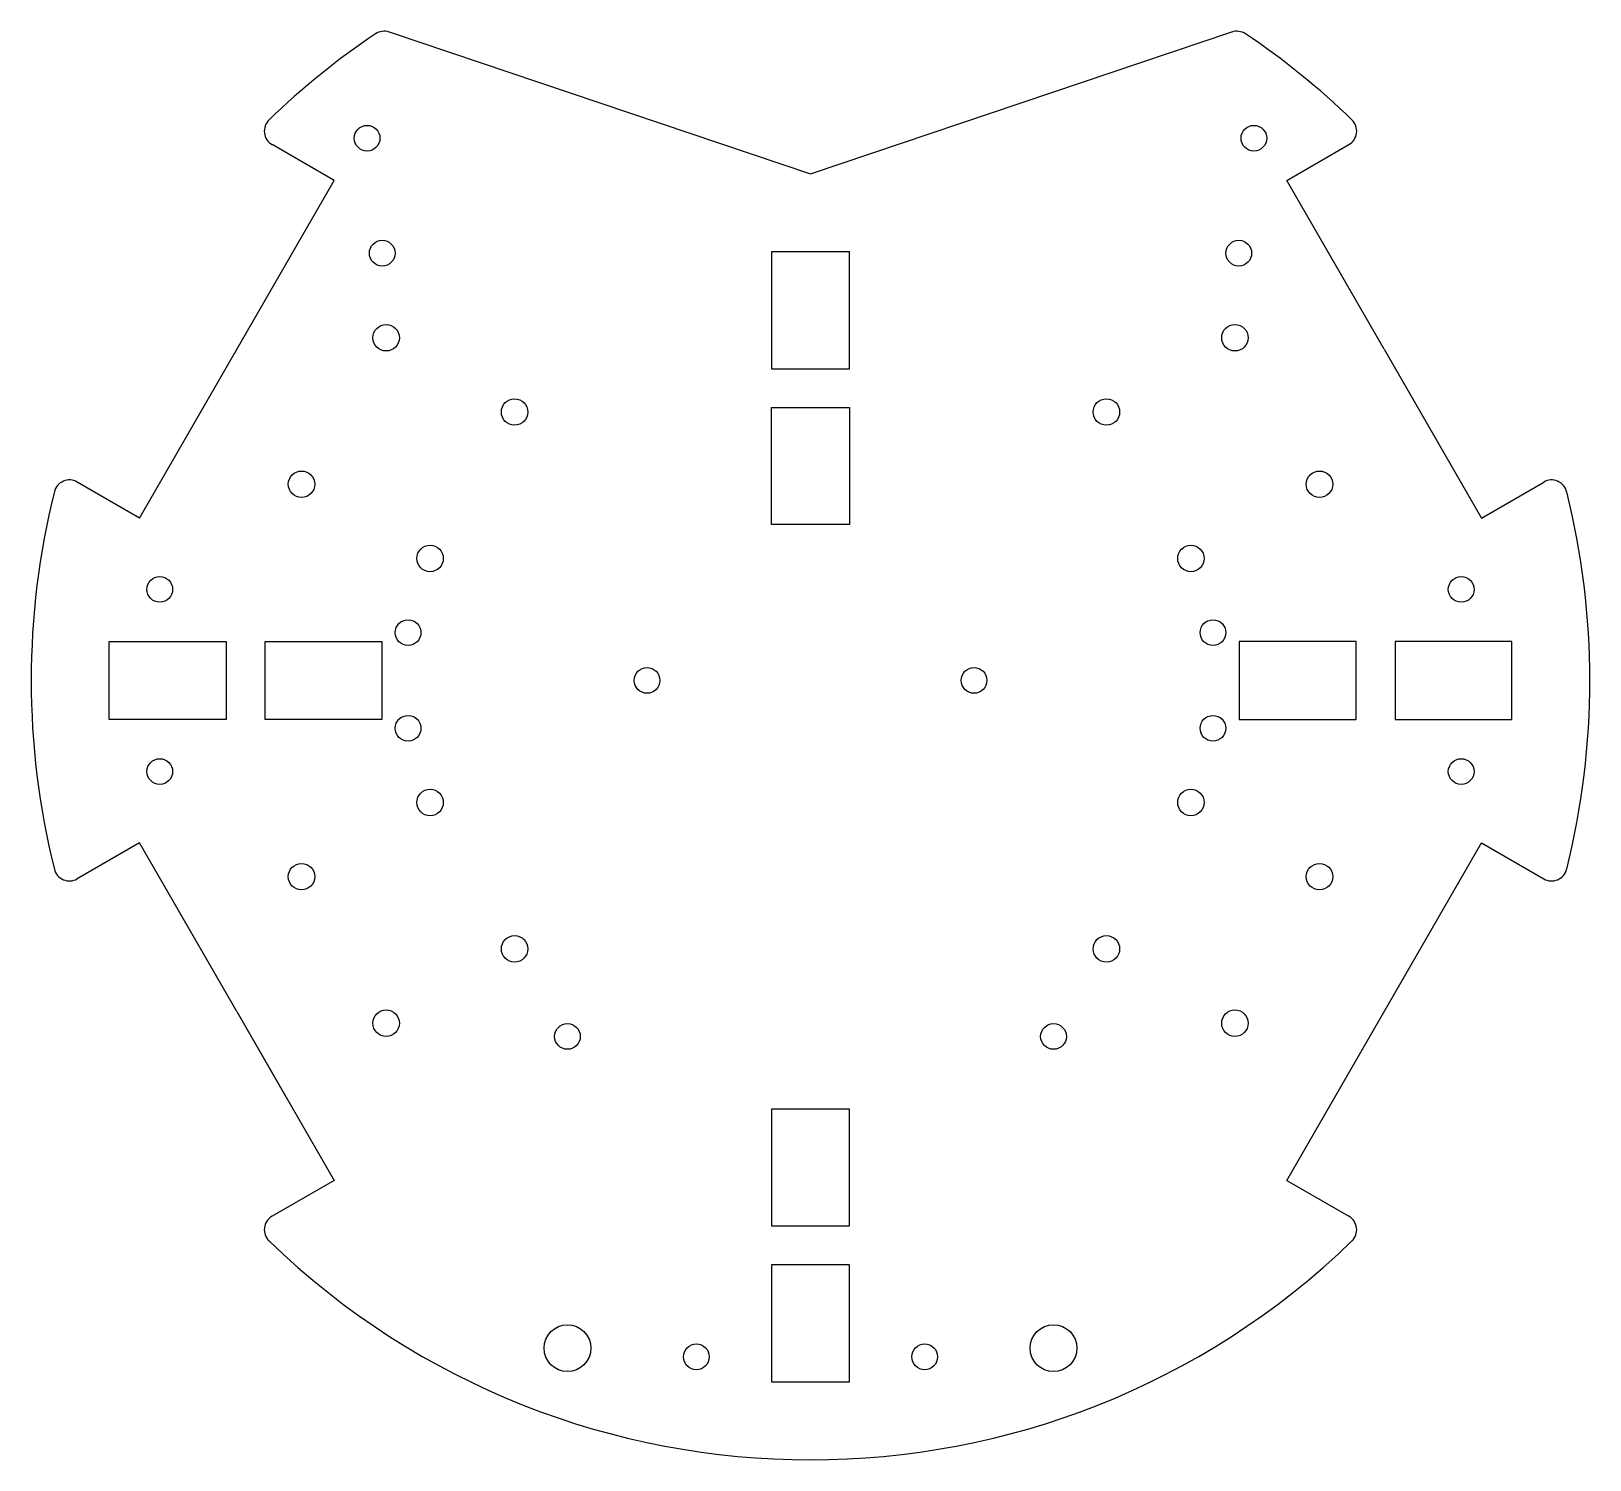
# Model space of a CAD drawing. Header units: millimetres. Extents: x 1965 to 2165, y 3147 to 3330.
import ezdxf

# ---------------------------------------------------------------- set-up
doc = ezdxf.new("R2010")
doc.units = ezdxf.units.MM

msp = doc.modelspace()

# ---------------------------------------------------------------- linework, layer by layer
for p, q in [((2011.04, 3329.77), (2065.11, 3311.57)), ((2065.11, 3311.57), (2119.17, 3329.77)), ((2003.99, 3310.72), (1996.02, 3315.32)), ((2126.22, 3310.72), (2134.19, 3315.32)), ((1978.99, 3267.41), (2003.99, 3310.72)), ((2138.72, 3289.07), (2126.22, 3310.72)), ((2065.11, 3301.57), (2060.11, 3301.57)), ((2060.11, 3301.57), (2060.11, 3286.57)), ((2070.11, 3301.57), (2065.11, 3301.57)), ((2070.11, 3286.57), (2070.11, 3301.57)), ((1991.49, 3289.07), (1991.49, 3289.07)), ((2138.72, 3289.07), (2151.22, 3267.41)), ((2060.11, 3286.57), (2065.11, 3286.57)), ((2065.11, 3286.57), (2070.11, 3286.57)), ((2060.11, 3266.57), (2060.11, 3281.57)), ((2060.11, 3281.57), (2065.11, 3281.57)), ((2065.11, 3281.57), (2070.11, 3281.57)), ((2070.11, 3281.57), (2070.11, 3266.57)), ((1978.99, 3267.41), (1971.02, 3272.02)), ((2151.22, 3267.41), (2159.19, 3272.02)), ((2070.11, 3266.57), (2060.11, 3266.57)), ((1975.11, 3246.57), (1975.11, 3251.57)), ((1975.11, 3251.57), (1990.11, 3251.57)), ((1990.11, 3251.57), (1990.11, 3241.57)), ((1995.11, 3246.57), (1995.11, 3251.57)), ((1995.11, 3251.57), (2010.11, 3251.57)), ((2010.11, 3251.57), (2010.11, 3241.57)), ((2135.11, 3251.57), (2120.11, 3251.57)), ((2120.11, 3251.57), (2120.11, 3241.57)), ((2135.11, 3246.57), (2135.11, 3251.57)), ((2155.11, 3251.57), (2140.11, 3251.57)), ((2140.11, 3251.57), (2140.11, 3241.57)), ((2155.11, 3246.57), (2155.11, 3251.57)), ((1975.11, 3241.57), (1975.11, 3246.57)), ((1995.11, 3241.57), (1995.11, 3246.57)), ((2135.11, 3241.57), (2135.11, 3246.57)), ((2155.11, 3241.57), (2155.11, 3246.57)), ((1990.11, 3241.57), (1975.11, 3241.57)), ((2010.11, 3241.57), (1995.11, 3241.57)), ((2120.11, 3241.57), (2135.11, 3241.57)), ((2140.11, 3241.57), (2155.11, 3241.57)), ((1978.99, 3225.72), (1971.02, 3221.11)), ((1991.49, 3204.07), (1978.99, 3225.72)), ((2126.22, 3182.41), (2151.22, 3225.72)), ((2151.22, 3225.72), (2159.19, 3221.11)), ((1991.49, 3204.07), (2003.99, 3182.41)), ((1991.49, 3204.07), (1997.74, 3193.24)), ((2070.11, 3191.57), (2060.11, 3191.57)), ((2060.11, 3191.57), (2060.11, 3176.57)), ((2070.11, 3176.57), (2070.11, 3191.57)), ((2003.99, 3182.41), (1996.02, 3177.81)), ((2126.22, 3182.41), (2134.19, 3177.81)), ((2060.11, 3176.57), (2065.11, 3176.57)), ((2065.11, 3176.57), (2070.11, 3176.57)), ((2070.11, 3171.57), (2060.11, 3171.57)), ((2060.11, 3171.57), (2060.11, 3156.57)), ((2070.11, 3156.57), (2070.11, 3171.57)), ((2060.11, 3156.57), (2065.11, 3156.57)), ((2065.11, 3156.57), (2070.11, 3156.57))]:
    msp.add_line(p, q)
for centre, radius in [((2008.21, 3316.14), 1.65), ((2122, 3316.14), 1.65), ((2010.15, 3301.39), 1.65), ((2120.06, 3301.39), 1.65), ((2010.65, 3290.54), 1.7), ((2119.57, 3290.54), 1.7), ((2027.14, 3281.01), 1.7), ((2103.07, 3281.01), 1.7), ((1999.8, 3271.74), 1.7), ((2130.42, 3271.74), 1.7), ((2016.29, 3262.22), 1.7), ((2113.92, 3262.22), 1.7), ((1981.61, 3258.25), 1.65), ((2148.6, 3258.25), 1.65), ((2013.47, 3252.7), 1.65), ((2116.75, 3252.7), 1.65), ((2044.13, 3246.57), 1.65), ((2086.09, 3246.57), 1.65), ((2013.47, 3240.43), 1.65), ((2116.75, 3240.43), 1.65), ((1981.61, 3234.88), 1.65), ((2148.6, 3234.88), 1.65), ((2016.29, 3230.91), 1.7), ((2113.92, 3230.91), 1.7), ((1999.8, 3221.39), 1.7), ((2130.42, 3221.39), 1.7), ((2027.14, 3212.12), 1.7), ((2103.07, 3212.12), 1.7), ((2010.65, 3202.59), 1.7), ((2119.57, 3202.59), 1.7), ((2033.92, 3200.89), 1.65), ((2096.29, 3200.89), 1.65), ((2033.92, 3160.89), 3), ((2096.29, 3160.89), 3), ((2050.46, 3159.78), 1.65), ((2079.76, 3159.78), 1.65)]:
    msp.add_circle(centre, radius)
for centre, radius, start, end in [((2065.11, 3246.57), 100, 123.9335, 134.0076), ((2010.4, 3327.87), 2, 71.3917, 123.9335), ((2119.81, 3327.87), 2, 56.0665, 108.6083), ((2119.81, 3327.87), 2, 56.0665, 108.6083), ((2065.11, 3246.57), 100, 45.9924, 56.0665), ((1997.02, 3317.05), 2, 134.0076, 240), ((2133.19, 3317.05), 2, 300, 45.9924), ((1970.02, 3270.29), 2, 60, 165.9924), ((2160.19, 3270.29), 2, 14.0076, 120), ((2065.11, 3246.57), 100, 165.9924, 194.0076), ((2065.11, 3246.57), 100, 345.9924, 14.0076), ((1970.02, 3222.84), 2, 194.0076, 300), ((2160.19, 3222.84), 2, 240, 345.9924), ((1997.02, 3176.08), 2, 120, 225.9924), ((2133.19, 3176.08), 2, 314.0076, 60), ((2065.11, 3246.57), 100, 225.9924, 314.0076)]:
    msp.add_arc(centre, radius, start, end)

doc.saveas('drawing.dxf')
